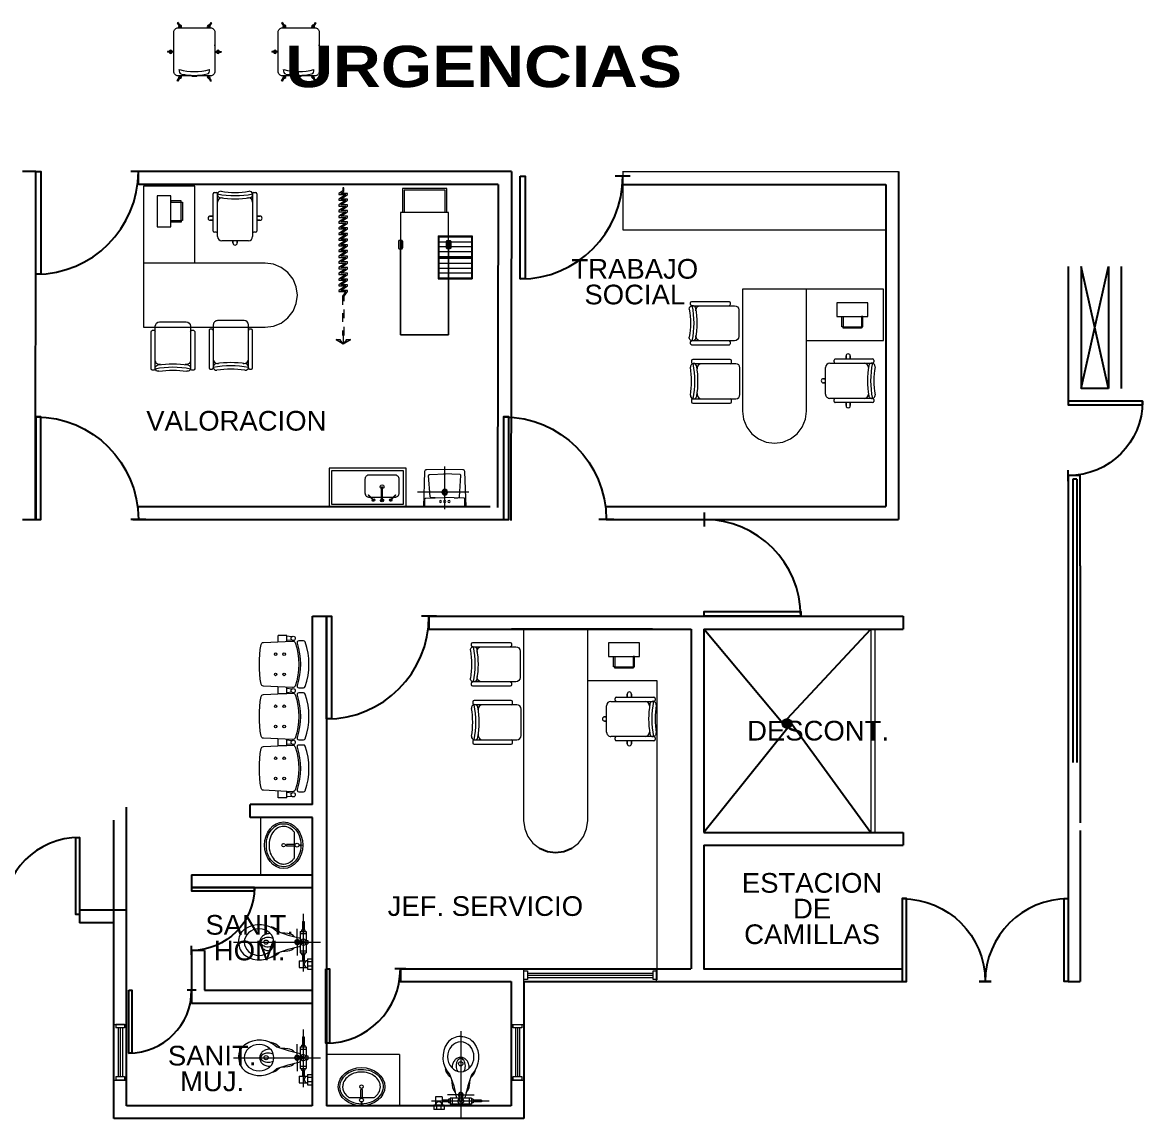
# Model space of a CAD drawing. Header units: millimetres. Extents: x 2523 to 2756, y 378 to 482.
# Drawn here: x 2621.93 to 2635.02, y 400.65 to 413.46 of the extents above; entities that cross this region are included whole.
import ezdxf

# ---------------------------------------------------------------- set-up
doc = ezdxf.new("R2010")
doc.units = ezdxf.units.MM
doc.linetypes.add('DASHED2', pattern=[0.375, 0.25, -0.125])
doc.layers.add('MOB', color=161, linetype='Continuous', lineweight=15)
doc.styles.get("Standard").update_dxf_attribs({"font": 'arial.ttf'})
doc.styles.add('TEXTOS', font='')
doc.styles.get('TEXTOS').set_extended_font_data('Arial Black')

# ---------------------------------------------------------------- blocks, each defined once
blk = doc.blocks.new('PTD')
at = {"color": 0, "linetype": 'ByBlock'}
blk.add_line((-0.073, 0), (0.073, 0), dxfattribs=at)
blk.add_lwpolyline([(1, 0), (0.95, 0), (0.95, 1), (1, 1)], close=True, dxfattribs=at)
blk.add_arc((1, 0), 1, 90, 180, dxfattribs=at)
blk = doc.blocks.new('A$C26B64B01')
for p, q in [((0, 0.816), (0, -0.203)), ((0.331, 0), (-0.344, 0)), ((-0.295, 0.05), (-0.295, -0.05)), ((-0.217, 0.05), (-0.295, 0.05)), ((-0.217, 0.05), (-0.217, -0.05)), ((-0.215, 0.01), (-0.215, -0.01)), ((-0.145, 0.01), (-0.215, 0.01)), ((0, 0.072), (-0.156, 0.072)), ((-0.145, 0.02), (-0.145, -0.02)), ((-0.125, 0.02), (-0.145, 0.02)), ((0.125, 0.035), (-0.125, 0.035)), ((-0.125, 0.035), (-0.125, -0.035)), ((-0.1, 0.035), (-0.1, -0.035)), ((0, 0.072), (0.156, 0.072)), ((0.1, 0.035), (0.1, -0.035)), ((0.125, 0.035), (0.125, -0.035)), ((0.145, 0.02), (0.125, 0.02)), ((0.145, 0.02), (0.145, -0.02)), ((0.243, 0.01), (0.145, 0.01)), ((0.243, 0.01), (0.243, -0.01)), ((-0.316, -0.05), (-0.316, -0.1)), ((-0.196, -0.05), (-0.316, -0.05)), ((-0.196, -0.1), (-0.316, -0.1)), ((-0.281, -0.1), (-0.281, -0.05)), ((-0.231, -0.1), (-0.231, -0.05)), ((-0.145, -0.01), (-0.215, -0.01)), ((-0.196, -0.05), (-0.196, -0.1)), ((-0.125, -0.02), (-0.145, -0.02)), ((-0.02, -0.035), (-0.125, -0.035)), ((-0.02, -0.035), (-0.02, -0.055)), ((0.02, -0.055), (-0.02, -0.055)), ((0, -0.035), (0, -0.035)), ((0.02, -0.035), (0.02, -0.055)), ((0.125, -0.035), (0.02, -0.035)), ((0.145, -0.02), (0.125, -0.02)), ((0.243, -0.01), (0.145, -0.01))]:
    blk.add_line(p, q)
for points in [[(0, 0.754, 0.235809), (-0.154, 0.682, 0.36145), (-0.127, 0.308), (-0.082, 0.178), (-0.052, 0.051, 0.080035), (-0.045, 0.035, 0.080035)], [(0, 0.754, -0.235809), (0.154, 0.682, -0.36145), (0.127, 0.308), (0.082, 0.178), (0.052, 0.051, -0.080035), (0.045, 0.035, -0.080035)], [(-0.117, 0.275, -0.178301), (-0.178, 0.376, -4.20224)], [(0.117, 0.275, 0.178301), (0.178, 0.376, 4.20224)], [(-0.11, 0.252), (-0.102, 0.181, 0.177649), (-0.064, 0.101)], [(0.064, 0.101, 0.17766), (0.102, 0.181), (0.11, 0.252)]]:
    blk.add_lwpolyline(points, format="xyb")
at = {"color": 0}
for points in [[(0, 0.51, 0.11515), (-0.038, 0.502, 0.103903), (-0.071, 0.476, 0.091154), (-0.093, 0.438, 0.094525), (-0.101, 0.385, 0.083816)], [(-0.001, 0.497, 0.148569), (-0.02, 0.491, 0.107103), (-0.038, 0.472, 0.07594), (-0.05, 0.445, 0.0628), (-0.054, 0.41, 0.0628), (-0.049, 0.375, 0.07594), (-0.038, 0.349, 0.00193), (-0.037, 0.348, 0.00193)], [(0.038, 0.348, 0.003418), (0.038, 0.349, 0.07594), (0.05, 0.376, 0.0628), (0.054, 0.411, 0.0628), (0.049, 0.445, 0.07594), (0.038, 0.472, 0.107103), (0.019, 0.492, 0.148569), (-0.001, 0.497)], [(0.1, 0.384, 0.094891), (0.092, 0.437, 0.091154), (0.071, 0.475, 0.103903), (0.037, 0.501, 0.11515), (0, 0.51, 0.11515)]]:
    blk.add_lwpolyline(points, format="xyb", dxfattribs=at)
blk.add_lwpolyline([(-0.015, 0), (-0.015, 0.072), (0.015, 0.072), (0.015, 0)], close=True)
blk.add_circle((0, 0.435), 0.025, dxfattribs=at)
for centre, radius, start, end in [((0, 0), 0.035, 116.0026, 63.9974), ((0, 0.072), 0.0291, 301.7744, 238.2256), ((0, 0.072), 0.0233, 311.1642, 228.8358), ((0, 0), 0.015, 180, 0), ((-0.256, -0.05), 0.039, 0, 180)]:
    blk.add_arc(centre, radius, start, end)
at = {"extrusion": (0, 0, -1)}
blk.add_ellipse((0, 0.517), major_axis=(0, 0.174), ratio=0.88657, dxfattribs=at)
blk = doc.blocks.new('OBEXPROV')
blk.add_blockref('A$C26B64B01', (0, 0))
blk = doc.blocks.new('CIRUGIA opc7$0$VERTEDERO')
for p, q in [((-0.049, -0.062), (0.01, -0.003)), ((-0.049, -0.051), (0, -0.003)), ((-0.047, -0.038), (-0.014, -0.005)), ((-0.046, -0.071), (0.019, -0.006)), ((-0.042, -0.078), (0.026, -0.01)), ((-0.038, -0.085), (0.033, -0.014)), ((-0.032, -0.09), (0.038, -0.02)), ((-0.026, -0.095), (0.043, -0.026)), ((-0.018, -0.099), (0.047, -0.034)), ((-0.01, -0.102), (0.05, -0.042)), ((0.001, -0.103), (0.051, -0.052)), ((0.013, -0.101), (0.049, -0.065))]:
    blk.add_line(p, q)
blk.add_circle((0, -0.053), 0.0526)
blk = doc.blocks.new('TCIMPG')
for points in [[(-0.18, 0), (0.18, 0), (0.18, -0.16), (-0.18, -0.16)], [(-0.124, -0.16), (-0.108, -0.16), (-0.108, -0.28), (-0.124, -0.28)], [(0.124, -0.16), (0.108, -0.16), (0.108, -0.28), (0.124, -0.28)], [(-0.108, -0.296), (0.108, -0.296), (0.108, -0.28), (-0.108, -0.28)]]:
    blk.add_lwpolyline(points, close=True)
blk = doc.blocks.new('MASGRTTCB')
at = {"linetype": 'Continuous', "ltscale": 0.01}
for p, q in [((-0.255, 0.14), (-0.255, 0.576)), ((-0.24, 0.591), (-0.22, 0.591)), ((-0.205, 0.075), (-0.205, 0.576)), ((-0.155, 0.526), (-0.143, 0.526)), ((0.143, 0.526), (0.155, 0.526)), ((0.205, 0.576), (0.205, 0.075)), ((0.22, 0.591), (0.24, 0.591)), ((0.255, 0.576), (0.255, 0.14)), ((-0.255, 0.315), (-0.29, 0.315)), ((-0.29, 0.315), (-0.255, 0.315)), ((-0.255, 0.265), (-0.29, 0.265)), ((-0.29, 0.265), (-0.255, 0.265)), ((0.255, 0.315), (0.29, 0.315)), ((0.29, 0.315), (0.255, 0.315)), ((0.255, 0.265), (0.29, 0.265)), ((0.29, 0.265), (0.255, 0.265)), ((-0.22, 0.125), (-0.24, 0.125)), ((0.155, 0.025), (-0.155, 0.025)), ((-0.025, 0), (-0.025, 0.025)), ((-0.025, 0.025), (-0.025, 0)), ((0.025, 0), (0.025, 0.025)), ((0.025, 0.025), (0.025, 0)), ((0.24, 0.125), (0.22, 0.125))]:
    blk.add_line(p, q, dxfattribs=at)
for centre, radius, start, end in [((-0.24, 0.576), 0.015, 90, 180), ((-0.22, 0.576), 0.015, 0, 90), ((-0.169, 0.567), 0.0375, 80.6502, 260.6502), ((0, 1.591), 1.038, 258.5791, 281.4209), ((-0.155, 0.476), 0.05, 90, 180), ((0, 1.591), 1.075, 260.6502, 279.3498), ((0, 1.591), 1, 260.6502, 279.3498), ((0.155, 0.476), 0.05, 0, 90), ((0.169, 0.567), 0.0375, 279.3498, 99.3498), ((0.22, 0.576), 0.015, 90, 180), ((0.24, 0.576), 0.015, 0, 90), ((-0.29, 0.29), 0.025, 90, 270), ((0.29, 0.29), 0.025, 270, 90), ((-0.24, 0.14), 0.015, 180, 270), ((-0.22, 0.14), 0.015, 270, 0), ((0.22, 0.14), 0.015, 180, 270), ((0.24, 0.14), 0.015, 270, 0), ((-0.155, 0.075), 0.05, 180, 270), ((0.155, 0.075), 0.05, 270, 0), ((0, 0), 0.025, 180, 0)]:
    blk.add_arc(centre, radius, start, end, dxfattribs=at)
blk = doc.blocks.new('MASLLFAAPCB')
at = {"linetype": 'Continuous', "ltscale": 0.01}
for p, q in [((-0.255, 0.551), (-0.255, 0.115)), ((-0.22, 0.566), (-0.24, 0.566)), ((-0.205, 0.551), (-0.205, 0.05)), ((0.205, 0.05), (0.205, 0.551)), ((0.24, 0.566), (0.22, 0.566)), ((0.255, 0.115), (0.255, 0.551)), ((-0.143, 0.501), (-0.155, 0.501)), ((0.155, 0.501), (0.143, 0.501)), ((-0.24, 0.1), (-0.22, 0.1)), ((-0.155, 0), (0.155, 0)), ((0.22, 0.1), (0.24, 0.1))]:
    blk.add_line(p, q, dxfattribs=at)
for centre, radius, start, end in [((-0.24, 0.551), 0.015, 90, 180), ((-0.22, 0.551), 0.015, 0, 90), ((-0.169, 0.542), 0.0375, 80.6502, 260.6502), ((0, 1.566), 1.038, 258.5791, 281.4209), ((0, 1.566), 1, 260.6502, 279.3498), ((0.169, 0.542), 0.0375, 279.3498, 99.3498), ((0.22, 0.551), 0.015, 90, 180), ((0.24, 0.551), 0.015, 0, 90), ((-0.155, 0.451), 0.05, 90, 180), ((0, 1.566), 1.075, 260.6502, 279.3498), ((0.155, 0.451), 0.05, 0, 90), ((-0.24, 0.115), 0.015, 180, 270), ((-0.22, 0.115), 0.015, 270, 0), ((-0.155, 0.05), 0.05, 180, 270), ((0.155, 0.05), 0.05, 270, 0), ((0.22, 0.115), 0.015, 180, 270), ((0.24, 0.115), 0.015, 270, 0)]:
    blk.add_arc(centre, radius, start, end, dxfattribs=at)
blk = doc.blocks.new('OBLOVPROV')
for p, q in [((-0.029, -0.147), (-0.029, 0.147)), ((-0.02, 0.01), (-0.123, 0.01)), ((-0.123, 0.01), (-0.123, -0.01)), ((0.034, 0.002), (0.022, 0.002)), ((0.034, 0.003), (0.052, 0.003)), ((0.034, 0.003), (0.034, -0.003)), ((0.052, 0.003), (0.052, -0.003)), ((-0.02, -0.01), (-0.123, -0.01)), ((0.034, -0.002), (0.022, -0.002)), ((0.034, -0.003), (0.052, -0.003))]:
    blk.add_line(p, q)
for centre, radius in [((-0.156, 0), 0.0201), ((0, 0), 0.0225)]:
    blk.add_circle(centre, radius)
blk.add_ellipse((-0.156, 0), major_axis=(0, -0.272), ratio=0.819853)
for points, knots in [([(-0.156, -0.252), (-0.115, -0.252), (-0.074, -0.236), (0.012, -0.161), (0.046, -0.083), (0.047, 0.078), (0.014, 0.157), (-0.088, 0.25), (-0.156, 0.264), (-0.276, 0.218), (-0.328, 0.157), (-0.369, 0.005), (-0.358, -0.083), (-0.283, -0.213), (-0.22, -0.251), (-0.157, -0.252), (-0.157, -0.252), (-0.156, -0.252)], [0, 0, 0, 0, 0.618492, 0.618492, 1.561273, 1.561273, 2.504054, 2.504054, 3.446834, 3.446834, 4.389615, 4.389615, 5.332396, 5.332396, 6.275177, 6.275177, 6.283185, 6.283185, 6.283185, 6.283185]), ([(-0.029, 0.147), (-0.036, 0.157), (-0.044, 0.167), (-0.092, 0.214), (-0.143, 0.228), (-0.236, 0.205), (-0.282, 0.163), (-0.332, 0.046), (-0.334, -0.03), (-0.291, -0.153), (-0.246, -0.197), (-0.185, -0.218), (-0.171, -0.221), (-0.156, -0.221), (-0.12, -0.221), (-0.082, -0.205), (-0.044, -0.166), (-0.036, -0.157), (-0.029, -0.147)], [2.275413, 2.275413, 2.275413, 2.275413, 2.459386, 2.459386, 3.347615, 3.347615, 4.235843, 4.235843, 5.124072, 5.124072, 6.0123, 6.0123, 6.283185, 6.283185, 6.283185, 6.966114, 6.966114, 7.149504, 7.149504, 7.149504, 7.149504])]:
    blk.add_open_spline(points, degree=3, knots=knots)
blk = doc.blocks.new('MSBT3LPROV')
for p, q in [((-0.269, 0.32), (-0.337, 0.32)), ((-0.337, 0.32), (-0.337, 0.22)), ((-0.322, 0.379), (-0.329, 0.32)), ((-0.284, 0.379), (-0.278, 0.32)), ((0.343, 0.32), (0.269, 0.32)), ((0.339, 0.32), (0.271, 0.32)), ((0.289, 0.379), (0.283, 0.32)), ((0.327, 0.379), (0.334, 0.32)), ((0.343, 0.32), (0.343, 0.22)), ((0.951, 0.32), (0.877, 0.32)), ((0.947, 0.32), (0.879, 0.32)), ((0.894, 0.379), (0.888, 0.32)), ((0.932, 0.379), (0.938, 0.32)), ((0.951, 0.32), (0.951, 0.22)), ((1.559, 0.32), (1.485, 0.32)), ((1.505, 0.379), (1.499, 0.32)), ((1.544, 0.379), (1.55, 0.32)), ((1.559, 0.32), (1.559, 0.22)), ((-0.265, 0.22), (-0.337, 0.22)), ((0.343, 0.22), (0.265, 0.22)), ((0.343, 0.22), (0.286, 0.22)), ((0.951, 0.22), (0.873, 0.22)), ((0.951, 0.22), (0.894, 0.22)), ((1.559, 0.22), (1.481, 0.22))]:
    blk.add_line(p, q)
for points in [[(-0.273, 0.492), (-0.273, 0.46, 0.522832), (-0.246, 0.441, -0.1593), (0.246, 0.441, 0.522832), (0.273, 0.46), (0.273, 0.517, 0.306573), (0.261, 0.535, 0.171837), (-0.261, 0.535, 0.306573), (-0.273, 0.517), (-0.273, 0.474)], [(0.335, 0.492), (0.335, 0.46, 0.522832), (0.362, 0.441, -0.1593), (0.854, 0.441, 0.522832), (0.881, 0.46), (0.881, 0.517, 0.306573), (0.869, 0.535, 0.171837), (0.347, 0.535, 0.306573), (0.335, 0.517), (0.335, 0.474)], [(0.943, 0.492), (0.943, 0.46, 0.522832), (0.97, 0.441, -0.1593), (1.463, 0.441, 0.522832), (1.489, 0.46), (1.489, 0.517, 0.306573), (1.477, 0.535, 0.171837), (0.955, 0.535, 0.306573), (0.943, 0.517), (0.943, 0.474)]]:
    blk.add_lwpolyline(points, format="xyb")
for points in [[(0.255, 0.048, -0.346546), (0.231, 0.019, -0.08397), (-0.231, 0.019, -0.346546), (-0.255, 0.048), (-0.272, 0.387, -0.318973), (-0.254, 0.417, -0.171442), (0.254, 0.417, -0.318973), (0.272, 0.387)], [(0.864, 0.048, -0.346546), (0.839, 0.019, -0.08397), (0.377, 0.019, -0.346546), (0.353, 0.048), (0.336, 0.387, -0.318973), (0.354, 0.417, -0.171442), (0.862, 0.417, -0.318973), (0.88, 0.387)], [(1.472, 0.048, -0.346546), (1.447, 0.019, -0.08397), (0.985, 0.019, -0.346546), (0.961, 0.048), (0.944, 0.387, -0.318973), (0.963, 0.417, -0.171442), (1.47, 0.417, -0.318973), (1.489, 0.387)]]:
    blk.add_lwpolyline(points, format="xyb", close=True)
for centre, radius in [((-0.303, 0.395), 0.025), ((0.308, 0.395), 0.025), ((0.913, 0.395), 0.025), ((1.524, 0.395), 0.025), ((-0.118, 0.29), 0.015), ((0.118, 0.29), 0.015), ((0.49, 0.29), 0.015), ((0.726, 0.29), 0.015), ((1.098, 0.29), 0.015), ((1.334, 0.29), 0.015), ((-0.118, 0.19), 0.015), ((0.118, 0.19), 0.015), ((0.49, 0.19), 0.015), ((0.726, 0.19), 0.015), ((1.098, 0.19), 0.015), ((1.334, 0.19), 0.015)]:
    blk.add_circle(centre, radius)
blk = doc.blocks.new('MMMEXUCB')
at = {"ltscale": 0.005}
for p, q in [((-1.43, 0.54), (-1.71, 0.54)), ((-1.71, 0.54), (-1.71, 0.02)), ((-1.43, 0.56), (-1.43, 0)), ((0, 0.56), (-1.43, 0.56)), ((-1.1053, 0.5712), (-1.10523, 0.57267)), ((-1.1053, 0.5512), (-1.1053, 0.5712)), ((-1.1053, 0.5712), (-1.1053, 0.5712)), ((-1.10523, 0.54973), (-1.1053, 0.5512)), ((-1.10523, 0.57267), (-1.10501, 0.57412)), ((-1.10501, 0.54828), (-1.10523, 0.54973)), ((-1.10501, 0.57412), (-1.10466, 0.57554)), ((-1.10466, 0.54686), (-1.10501, 0.54828)), ((-1.10466, 0.57554), (-1.10416, 0.57693)), ((-1.10416, 0.54547), (-1.10466, 0.54686)), ((-1.0062, 0.5762), (-1.1045, 0.5762)), ((-1.0062, 0.5462), (-1.1045, 0.5462)), ((-1.10416, 0.57693), (-1.10353, 0.57825)), ((-1.10353, 0.54415), (-1.10416, 0.54547)), ((-1.10353, 0.57825), (-1.10278, 0.57951)), ((-1.10278, 0.54289), (-1.10353, 0.54415)), ((-1.10278, 0.57951), (-1.1019, 0.58069)), ((-1.1019, 0.54171), (-1.10278, 0.54289)), ((-1.1019, 0.58069), (-1.10092, 0.58178)), ((-1.10092, 0.54062), (-1.1019, 0.54171)), ((-1.10092, 0.58178), (-1.1009, 0.5818)), ((-1.1009, 0.5406), (-1.10092, 0.54062)), ((-1.1009, 0.5818), (-1.10088, 0.58182)), ((-1.10088, 0.54058), (-1.1009, 0.5406)), ((-1.10088, 0.58182), (-1.09979, 0.58281)), ((-1.09979, 0.53959), (-1.10088, 0.54058)), ((-1.09979, 0.58281), (-1.09861, 0.58368)), ((-1.09861, 0.53872), (-1.09979, 0.53959)), ((-1.09861, 0.58368), (-1.09735, 0.58443)), ((-1.09735, 0.53797), (-1.09861, 0.53872)), ((-1.09735, 0.58443), (-1.09602, 0.58506)), ((-1.09602, 0.53734), (-1.09735, 0.53797)), ((-1.09602, 0.58506), (-1.09464, 0.58556)), ((-1.09464, 0.53684), (-1.09602, 0.53734)), ((-1.09464, 0.58556), (-1.09322, 0.58591)), ((-1.09322, 0.53649), (-1.09464, 0.53684)), ((-1.09322, 0.58591), (-1.09176, 0.58613)), ((-1.09176, 0.53627), (-1.09322, 0.53649)), ((-1.09176, 0.58613), (-1.0903, 0.5862)), ((-1.0903, 0.5362), (-1.09176, 0.53627)), ((-1.0903, 0.5862), (-1.0203, 0.5862)), ((-1.0203, 0.5362), (-1.0903, 0.5362)), ((-1.0203, 0.5862), (-1.01884, 0.58613)), ((-1.01884, 0.53627), (-1.0203, 0.5362)), ((-1.01884, 0.58613), (-1.01738, 0.58591)), ((-1.01738, 0.53649), (-1.01884, 0.53627)), ((-1.01738, 0.58591), (-1.01596, 0.58556)), ((-1.01596, 0.53684), (-1.01738, 0.53649)), ((-1.01596, 0.58556), (-1.01458, 0.58506)), ((-1.01458, 0.53734), (-1.01596, 0.53684)), ((-1.01458, 0.58506), (-1.01325, 0.58443)), ((-1.01325, 0.53797), (-1.01458, 0.53734)), ((-1.01325, 0.58443), (-1.01199, 0.58368)), ((-1.01199, 0.53872), (-1.01325, 0.53797)), ((-1.01199, 0.58368), (-1.01081, 0.58281)), ((-1.01081, 0.53959), (-1.01199, 0.53872)), ((-1.01081, 0.58281), (-1.00972, 0.58182)), ((-1.00972, 0.54058), (-1.01081, 0.53959)), ((-1.00972, 0.58182), (-1.0097, 0.5818)), ((-1.0097, 0.5406), (-1.00972, 0.54058)), ((-1.0097, 0.5818), (-1.00968, 0.58178)), ((-1.00968, 0.54062), (-1.0097, 0.5406)), ((-1.00968, 0.58178), (-1.0087, 0.58069)), ((-1.0087, 0.54171), (-1.00968, 0.54062)), ((-1.0087, 0.58069), (-1.00782, 0.57951)), ((-1.00782, 0.54289), (-1.0087, 0.54171)), ((-1.00782, 0.57951), (-1.00707, 0.57825)), ((-1.00707, 0.54415), (-1.00782, 0.54289)), ((-1.00707, 0.57825), (-1.00644, 0.57693)), ((-1.00644, 0.54547), (-1.00707, 0.54415)), ((-1.00644, 0.57693), (-1.00594, 0.57554)), ((-1.00594, 0.54686), (-1.00644, 0.54547)), ((-1.00594, 0.57554), (-1.00559, 0.57412)), ((-1.00559, 0.54828), (-1.00594, 0.54686)), ((-1.00559, 0.57412), (-1.00537, 0.57267)), ((-1.00537, 0.54973), (-1.00559, 0.54828)), ((-1.00537, 0.57267), (-1.0053, 0.5712)), ((-1.0053, 0.5512), (-1.00537, 0.54973)), ((-1.0053, 0.5712), (-1.0053, 0.5512)), ((-1.0053, 0.56), (0, 0.56)), ((0, 0), (0, 0.56)), ((0, 0.56), (0, 0)), ((-1.43, 0.52), (-1.69, 0.52)), ((-1.69, 0.52), (-1.69, 0.04)), ((-1.71, 0.02), (-1.43, 0.02)), ((-1.69, 0.04), (-1.43, 0.04)), ((-1.43, 0), (0, 0)), ((-1.10523, 0.01027), (-1.1053, 0.0088)), ((-1.1053, 0.0088), (-1.1053, -0.0112)), ((-1.10501, 0.01172), (-1.10523, 0.01027)), ((-1.10466, 0.01314), (-1.10501, 0.01172)), ((-1.10416, 0.01453), (-1.10466, 0.01314)), ((-1.0062, 0.0138), (-1.1045, 0.0138)), ((-1.10353, 0.01585), (-1.10416, 0.01453)), ((-1.10278, 0.01711), (-1.10353, 0.01585)), ((-1.1019, 0.01829), (-1.10278, 0.01711)), ((-1.10092, 0.01938), (-1.1019, 0.01829)), ((-1.1009, 0.0194), (-1.10092, 0.01938)), ((-1.10088, 0.01942), (-1.1009, 0.0194)), ((-1.09979, 0.02041), (-1.10088, 0.01942)), ((-1.09861, 0.02128), (-1.09979, 0.02041)), ((-1.09735, 0.02203), (-1.09861, 0.02128)), ((-1.09602, 0.02266), (-1.09735, 0.02203)), ((-1.09464, 0.02316), (-1.09602, 0.02266)), ((-1.09322, 0.02351), (-1.09464, 0.02316)), ((-1.09176, 0.02373), (-1.09322, 0.02351)), ((-1.0903, 0.0238), (-1.09176, 0.02373)), ((-1.0203, 0.0238), (-1.0903, 0.0238)), ((-1.01884, 0.02373), (-1.0203, 0.0238)), ((-1.01738, 0.02351), (-1.01884, 0.02373)), ((-1.01596, 0.02316), (-1.01738, 0.02351)), ((-1.01458, 0.02266), (-1.01596, 0.02316)), ((-1.01325, 0.02203), (-1.01458, 0.02266)), ((-1.01199, 0.02128), (-1.01325, 0.02203)), ((-1.01081, 0.02041), (-1.01199, 0.02128)), ((-1.00972, 0.01942), (-1.01081, 0.02041)), ((-1.0097, 0.0194), (-1.00972, 0.01942)), ((-1.00968, 0.01938), (-1.0097, 0.0194)), ((-1.0087, 0.01829), (-1.00968, 0.01938)), ((-1.00782, 0.01711), (-1.0087, 0.01829)), ((-1.00707, 0.01585), (-1.00782, 0.01711)), ((-1.00644, 0.01453), (-1.00707, 0.01585)), ((-1.00594, 0.01314), (-1.00644, 0.01453)), ((-1.00559, 0.01172), (-1.00594, 0.01314)), ((-1.00537, 0.01027), (-1.00559, 0.01172)), ((-1.0053, 0.0088), (-1.00537, 0.01027)), ((-1.0053, -0.0112), (-1.0053, 0.0088)), ((0, 0), (-1.0053, 0)), ((-1.1053, -0.0112), (-1.10523, -0.01267)), ((-1.1053, -0.0112), (-1.1053, -0.0112)), ((-1.10523, -0.01267), (-1.10501, -0.01412)), ((-1.10501, -0.01412), (-1.10466, -0.01554)), ((-1.10466, -0.01554), (-1.10416, -0.01693)), ((-1.0062, -0.0162), (-1.1045, -0.0162)), ((-1.10416, -0.01693), (-1.10353, -0.01825)), ((-1.10353, -0.01825), (-1.10278, -0.01951)), ((-1.10278, -0.01951), (-1.1019, -0.02069)), ((-1.1019, -0.02069), (-1.10092, -0.02178)), ((-1.10092, -0.02178), (-1.1009, -0.0218)), ((-1.1009, -0.0218), (-1.10088, -0.02182)), ((-1.10088, -0.02182), (-1.09979, -0.02281)), ((-1.09979, -0.02281), (-1.09861, -0.02368)), ((-1.09861, -0.02368), (-1.09735, -0.02443)), ((-1.09735, -0.02443), (-1.09602, -0.02506)), ((-1.09602, -0.02506), (-1.09464, -0.02556)), ((-1.09464, -0.02556), (-1.09322, -0.02591)), ((-1.09322, -0.02591), (-1.09176, -0.02613)), ((-1.09176, -0.02613), (-1.0903, -0.0262)), ((-1.0903, -0.0262), (-1.0203, -0.0262)), ((-1.0203, -0.0262), (-1.01884, -0.02613)), ((-1.01884, -0.02613), (-1.01738, -0.02591)), ((-1.01738, -0.02591), (-1.01596, -0.02556)), ((-1.01596, -0.02556), (-1.01458, -0.02506)), ((-1.01458, -0.02506), (-1.01325, -0.02443)), ((-1.01325, -0.02443), (-1.01199, -0.02368)), ((-1.01199, -0.02368), (-1.01081, -0.02281)), ((-1.01081, -0.02281), (-1.00972, -0.02182)), ((-1.00972, -0.02182), (-1.0097, -0.0218)), ((-1.0097, -0.0218), (-1.00968, -0.02178)), ((-1.00968, -0.02178), (-1.0087, -0.02069)), ((-1.0087, -0.02069), (-1.00782, -0.01951)), ((-1.00782, -0.01951), (-1.00707, -0.01825)), ((-1.00707, -0.01825), (-1.00644, -0.01693)), ((-1.00644, -0.01693), (-1.00594, -0.01554)), ((-1.00594, -0.01554), (-1.00559, -0.01412)), ((-1.00559, -0.01412), (-1.00537, -0.01267)), ((-1.00537, -0.01267), (-1.0053, -0.0112))]:
    blk.add_line(p, q, dxfattribs=at)
blk.add_lwpolyline([(-1.1053, 0.56), (-1.43, 0.56), (-1.43, 0), (-1.1053, 0)], dxfattribs=at)
blk = doc.blocks.new('MME2PELDCBCB')
at = {"linetype": 'Continuous'}
for p, q in [((0, 0.4), (0.5, 0.4)), ((0, 0), (0, 0.4)), ((0.25, 0), (0.25, 0.4)), ((0.5, 0), (0.5, 0.4)), ((0.01, 0.01), (0.01, 0.39)), ((0.01, 0.39), (0.24, 0.39)), ((0.24, 0.01), (0.24, 0.39)), ((0.26, 0.39), (0.49, 0.39)), ((0.26, 0.01), (0.26, 0.39)), ((0.49, 0.01), (0.49, 0.39)), ((0, 0), (0.5, 0)), ((0.01, 0.01), (0.24, 0.01)), ((0.26, 0.01), (0.49, 0.01))]:
    blk.add_line(p, q, dxfattribs=at)
for p, q in [((0.06875, 0.01), (0.06875, 0.39)), ((0.125, 0.01), (0.125, 0.39)), ((0.18125, 0.01), (0.18125, 0.39)), ((0.31875, 0.01), (0.31875, 0.39)), ((0.375, 0.01), (0.375, 0.39)), ((0.43125, 0.01), (0.43125, 0.39))]:
    blk.add_line(p, q)
blk = doc.blocks.new('AXLAVABOPL90CB')
at = {"linetype": 'Continuous'}
for p, q in [((0.071, -0.072), (0.008, -0.136)), ((0.075, -0.077), (0.012, -0.14)), ((0.176, -0.068), (0.164, -0.068)), ((0.164, -0.068), (0.164, -0.23)), ((0.176, -0.068), (0.176, -0.23)), ((0.265, -0.077), (0.328, -0.14)), ((0.269, -0.072), (0.332, -0.136)), ((0.332, -0.136), (0.328, -0.14))]:
    blk.add_line(p, q, dxfattribs=at)
for p, q in [((0.071, -0.072), (0.075, -0.077)), ((0.265, -0.077), (0.269, -0.072)), ((0.008, -0.136), (0.012, -0.14)), ((0.164, -0.23), (0.176, -0.23))]:
    blk.add_line(p, q)
for points in [[(-0.45, -0.45), (-0.45, 0), (0.45, 0), (0.45, -0.45)], [(-0.42, -0.42), (-0.42, -0.03), (0.42, -0.03), (0.42, -0.42)]]:
    blk.add_lwpolyline(points, close=True)
blk.add_lwpolyline([(-0.03, -0.32), (-0.03, -0.16, -0.414214), (0.02, -0.11), (0.32, -0.11, -0.414214), (0.37, -0.16), (0.37, -0.32, -0.414214), (0.32, -0.37), (0.02, -0.37, -0.414214)], format="xyb", close=True)
for centre, radius, start, end in [((0.07, -0.077), 0.0144, 237.0738, 213.0244), ((0.17, -0.074), 0.018, 289.4712, 250.5288), ((0.27, -0.077), 0.0144, 326.9756, 302.9262)]:
    blk.add_arc(centre, radius, start, end, dxfattribs=at)
blk.add_arc((0.17, -0.233), 0.0222, 106.6268, 75.2254)
blk = doc.blocks.new('OBLVSMPROV')
for points in [[(-0.001, -0.266), (-0.211, -0.262, -0.448672), (-0.235, -0.243), (-0.25, 0.169, -0.425069), (-0.25, 0.169), (0, 0.169)], [(-0.234, 0.169), (-0.234, 0.079, 0.440685), (-0.223, 0.069), (0, 0.063)], [(0, 0.169), (0.25, 0.169, -0.425069), (0.25, 0.169), (0.235, -0.243, -0.448672), (0.211, -0.262), (0.001, -0.266)], [(0.234, 0.169), (0.234, 0.079, -0.440685), (0.223, 0.069), (0, 0.063)], [(-0.111, 0.066), (-0.152, 0.064, 0.229331), (-0.172, 0.053), (-0.188, -0.195, 0.498504), (-0.175, -0.206), (0.01, -0.213)], [(0.111, 0.066), (0.152, 0.064, -0.229331), (0.172, 0.053), (0.188, -0.195, -0.498504), (0.175, -0.206), (-0.01, -0.213)]]:
    blk.add_lwpolyline(points, format="xyb")
for points in [[(0, 0.2), (0, -0.302)], [(0.282, 0), (-0.319, 0)]]:
    blk.add_lwpolyline(points)
for centre, radius in [((-0.05, 0.109), 0.0129), ((0, 0), 0.0328), ((0, 0), 0.0208), ((0, 0.109), 0.0129), ((0.05, 0.109), 0.0129)]:
    blk.add_circle(centre, radius)
blk = doc.blocks.new('A$C03242558')
at = {"linetype": 'DASHED2', "ltscale": 0.1}
for p, q in [((0.033, 1.758), (0.113, 1.758)), ((0.033, 1.745), (0.033, 1.758)), ((0.113, 1.691), (0.033, 1.745)), ((0.053, 1.745), (0.133, 1.691)), ((0.133, 1.745), (0.053, 1.745)), ((0.076, 1.825), (0.09, 1.825)), ((0.076, 1.782), (0.076, 1.825)), ((0.113, 1.758), (0.076, 1.782)), ((0.09, 1.825), (0.09, 1.787)), ((0.09, 1.787), (0.133, 1.758)), ((0.133, 1.758), (0.133, 1.745)), ((0.033, 1.691), (0.113, 1.691)), ((0.033, 1.678), (0.033, 1.691)), ((0.113, 1.625), (0.033, 1.678)), ((0.033, 1.625), (0.113, 1.625)), ((0.033, 1.611), (0.033, 1.625)), ((0.113, 1.558), (0.033, 1.611)), ((0.053, 1.678), (0.133, 1.625)), ((0.133, 1.678), (0.053, 1.678)), ((0.053, 1.611), (0.133, 1.558)), ((0.133, 1.611), (0.053, 1.611)), ((0.133, 1.691), (0.133, 1.678)), ((0.133, 1.625), (0.133, 1.611)), ((0.033, 1.558), (0.113, 1.558)), ((0.033, 1.545), (0.033, 1.558)), ((0.113, 1.491), (0.033, 1.545)), ((0.033, 1.491), (0.113, 1.491)), ((0.033, 1.478), (0.033, 1.491)), ((0.113, 1.425), (0.033, 1.478)), ((0.053, 1.545), (0.133, 1.491)), ((0.133, 1.545), (0.053, 1.545)), ((0.053, 1.478), (0.133, 1.425)), ((0.133, 1.478), (0.053, 1.478)), ((0.133, 1.558), (0.133, 1.545)), ((0.133, 1.545), (0.133, 1.545)), ((0.133, 1.545), (0.133, 1.545)), ((0.133, 1.491), (0.133, 1.478)), ((0.033, 1.425), (0.113, 1.425)), ((0.033, 1.411), (0.033, 1.425)), ((0.113, 1.358), (0.033, 1.411)), ((0.033, 1.358), (0.113, 1.358)), ((0.033, 1.345), (0.033, 1.358)), ((0.113, 1.291), (0.033, 1.345)), ((0.053, 1.411), (0.133, 1.358)), ((0.133, 1.411), (0.053, 1.411)), ((0.053, 1.345), (0.133, 1.291)), ((0.133, 1.345), (0.053, 1.345)), ((0.133, 1.425), (0.133, 1.411)), ((0.133, 1.411), (0.133, 1.411)), ((0.133, 1.411), (0.133, 1.411)), ((0.133, 1.358), (0.133, 1.345)), ((0.033, 1.291), (0.113, 1.291)), ((0.033, 1.278), (0.033, 1.291)), ((0.113, 1.225), (0.033, 1.278)), ((0.033, 1.225), (0.113, 1.225)), ((0.033, 1.211), (0.033, 1.225)), ((0.113, 1.158), (0.033, 1.211)), ((0.053, 1.278), (0.133, 1.225)), ((0.133, 1.278), (0.053, 1.278)), ((0.053, 1.211), (0.133, 1.158)), ((0.133, 1.211), (0.053, 1.211)), ((0.133, 1.291), (0.133, 1.278)), ((0.133, 1.278), (0.133, 1.278)), ((0.133, 1.278), (0.133, 1.278)), ((0.133, 1.225), (0.133, 1.211)), ((0.033, 1.158), (0.113, 1.158)), ((0.033, 1.145), (0.033, 1.158)), ((0.113, 1.091), (0.033, 1.145)), ((0.033, 1.091), (0.113, 1.091)), ((0.033, 1.078), (0.033, 1.091)), ((0.113, 1.025), (0.033, 1.078)), ((0.053, 1.145), (0.133, 1.091)), ((0.133, 1.145), (0.053, 1.145)), ((0.053, 1.078), (0.133, 1.025)), ((0.133, 1.078), (0.053, 1.078)), ((0.133, 1.158), (0.133, 1.145)), ((0.133, 1.145), (0.133, 1.145)), ((0.133, 1.145), (0.133, 1.145)), ((0.133, 1.091), (0.133, 1.078)), ((0.133, 1.078), (0.133, 1.078)), ((0.133, 1.078), (0.133, 1.078)), ((0.033, 1.025), (0.113, 1.025)), ((0.033, 1.011), (0.033, 1.025)), ((0.113, 0.958), (0.033, 1.011)), ((0.033, 0.958), (0.113, 0.958)), ((0.033, 0.945), (0.033, 0.958)), ((0.113, 0.891), (0.033, 0.945)), ((0.053, 1.011), (0.133, 0.958)), ((0.133, 1.011), (0.053, 1.011)), ((0.053, 0.945), (0.133, 0.891)), ((0.133, 0.945), (0.053, 0.945)), ((0.133, 1.025), (0.133, 1.011)), ((0.133, 1.011), (0.133, 1.011)), ((0.133, 1.011), (0.133, 1.011)), ((0.133, 0.958), (0.133, 0.945)), ((0.133, 0.945), (0.133, 0.945)), ((0.133, 0.945), (0.133, 0.945)), ((0.033, 0.891), (0.113, 0.891)), ((0.033, 0.878), (0.033, 0.891)), ((0.113, 0.825), (0.033, 0.878)), ((0.033, 0.825), (0.113, 0.825)), ((0.033, 0.811), (0.033, 0.825)), ((0.113, 0.758), (0.033, 0.811)), ((0.053, 0.878), (0.133, 0.825)), ((0.133, 0.878), (0.053, 0.878)), ((0.053, 0.811), (0.133, 0.758)), ((0.133, 0.811), (0.053, 0.811)), ((0.133, 0.891), (0.133, 0.878)), ((0.133, 0.825), (0.133, 0.811)), ((0.033, 0.758), (0.113, 0.758)), ((0.033, 0.745), (0.033, 0.758)), ((0.113, 0.691), (0.033, 0.745)), ((0.033, 0.691), (0.113, 0.691)), ((0.033, 0.678), (0.033, 0.691)), ((0.113, 0.625), (0.033, 0.678)), ((0.053, 0.745), (0.133, 0.691)), ((0.133, 0.745), (0.053, 0.745)), ((0.053, 0.678), (0.133, 0.625)), ((0.133, 0.678), (0.053, 0.678)), ((0.133, 0.758), (0.133, 0.745)), ((0.133, 0.691), (0.133, 0.678)), ((0.133, 0.678), (0.133, 0.678)), ((0.133, 0.678), (0.133, 0.678)), ((0.033, 0.625), (0.113, 0.625)), ((0.033, 0.611), (0.033, 0.625)), ((0.073, 0.558), (0.033, 0.611)), ((0.053, 0.611), (0.093, 0.558)), ((0.133, 0.611), (0.053, 0.611)), ((0.073, 0.1), (0.073, 0.558)), ((0.093, 0.558), (0.093, 0.1)), ((0.133, 0.625), (0.133, 0.611)), ((0, 0.052), (0.007, 0.048)), ((0.083, 0), (0, 0.052)), ((0, 0.048), (0.052, 0.048)), ((0.007, 0.048), (0, 0.048)), ((0.042, 0.052), (0.083, 0)), ((0.045, 0.048), (0.042, 0.052)), ((0.052, 0.048), (0.045, 0.048)), ((0.093, 0.1), (0.073, 0.1)), ((0.083, 0.1), (0.083, 0)), ((0.166, 0.052), (0.083, 0)), ((0.083, 0), (0.124, 0.052)), ((0.114, 0.048), (0.166, 0.048)), ((0.121, 0.048), (0.114, 0.048)), ((0.124, 0.052), (0.121, 0.048)), ((0.16, 0.048), (0.166, 0.052)), ((0.166, 0.048), (0.16, 0.048))]:
    blk.add_line(p, q, dxfattribs=at)
blk = doc.blocks.new('MASLLGSCCB')
at = {"color": 0}
for p, q in [((-0.191, 0.623), (-0.201, 0.618)), ((-0.201, 0.618), (-0.167, 0.56)), ((-0.191, 0.623), (-0.155, 0.56)), ((-0.027, 0.567), (-0.027, 0.554)), ((-0.027, 0.56), (-0.027, 0.56)), ((0.027, 0.567), (0.027, 0.554)), ((0.191, 0.623), (0.155, 0.56)), ((0.201, 0.618), (0.167, 0.56)), ((0.191, 0.623), (0.201, 0.618)), ((0.177, 0.492), (0.176, 0.486)), ((-0.313, 0.275), (-0.313, 0.285)), ((-0.24, 0.285), (-0.313, 0.285)), ((-0.24, 0.275), (-0.313, 0.275)), ((0.24, 0.285), (0.313, 0.285)), ((0.24, 0.275), (0.313, 0.275)), ((0.313, 0.275), (0.313, 0.285)), ((-0.201, -0.058), (-0.167, 0)), ((-0.191, -0.063), (-0.155, 0)), ((0.191, -0.063), (0.155, 0)), ((0.201, -0.058), (0.167, 0)), ((-0.191, -0.063), (-0.201, -0.058)), ((0.191, -0.063), (0.201, -0.058))]:
    blk.add_line(p, q, dxfattribs=at)
for p, q in [((-0.027, 0.567), (0.027, 0.567)), ((-0.177, 0.492), (-0.175, 0.486)), ((-0.24, 0.211), (-0.24, 0.2))]:
    blk.add_line(p, q)
blk.add_lwpolyline([(0.027, 0.56), (0.19, 0.56, -0.414214), (0.24, 0.51), (0.24, 0.05, -0.414214), (0.19, 0), (-0.19, 0, -0.414214), (-0.24, 0.05), (-0.24, 0.51, -0.414214), (-0.19, 0.56), (-0.027, 0.56)], format="xyb")
for centre, radius, start, end in [((-0.168, 0.573), 0.0183, 136.9721, 226.1036), ((-0.142, 0.503), 0.0369, 103.6075, 197.6654), ((-0.168, 0.573), 0.0183, 316.9721, 103.0201), ((0, -0.182), 0.737, 78.2075, 101.8324), ((0.168, 0.573), 0.0183, 76.9799, 223.0279), ((0.142, 0.503), 0.0369, 342.3745, 76.4323), ((0.168, 0.573), 0.0183, 313.8964, 43.0279), ((0, -0.139), 0.65, 74.3451, 105.6947), ((-0.277, 0.28), 0.0182, 17.1246, 162.9153), ((-0.277, 0.28), 0.0182, 197.1246, 342.9153), ((0.277, 0.28), 0.0182, 17.0847, 162.8754), ((0.277, 0.28), 0.0182, 197.0847, 342.8754), ((-0.168, -0.013), 0.0183, 133.8964, 223.0279), ((0.168, -0.013), 0.0183, 316.9721, 46.1036), ((-0.168, -0.013), 0.0183, 256.9799, 43.0279), ((0.168, -0.013), 0.0183, 136.9721, 283.0201)]:
    blk.add_arc(centre, radius, start, end, dxfattribs=at)
blk = doc.blocks.new('MAJDCSPROV')
blk.add_line((0.6, -0.9), (0, -0.9))
blk.add_lwpolyline([(0, -1.65), (1.425, -1.65), (1.522, -1.637), (1.612, -1.6), (1.69, -1.54), (1.75, -1.463), (1.787, -1.372), (1.8, -1.275), (1.787, -1.178), (1.75, -1.088), (1.69, -1.01), (1.612, -0.95), (1.522, -0.913), (1.425, -0.9), (0.6, -0.9), (0.6, 0), (0, 0)], close=True)

msp = doc.modelspace()

# ---------------------------------------------------------------- linework, layer by layer
for p, q in [((2622.0821, 411.7166), (2621.9261, 411.7166)), ((2622.0789, 407.6506), (2622.0821, 411.7169)), ((2627.6446, 411.7166), (2623.2821, 411.7166)), ((2627.6446, 411.7166), (2627.6377, 407.6397)), ((2632.1716, 411.7169), (2632.1716, 407.6506)), ((2627.4884, 411.5666), (2623.2821, 411.5666)), ((2627.4884, 411.5666), (2627.482, 407.7897)), ((2628.9466, 411.5669), (2632.0216, 411.5669)), ((2632.0216, 411.5669), (2632.0216, 407.8006)), ((2634.1541, 410.6078), (2634.1541, 409.0328)), ((2634.3041, 409.1828), (2634.6241, 410.6078)), ((2634.3041, 410.6078), (2634.3041, 409.1828)), ((2634.6241, 409.1828), (2634.3041, 410.6078)), ((2634.6241, 410.6078), (2634.6241, 409.1828)), ((2634.7741, 410.6078), (2634.7741, 409.1828)), ((2634.6241, 409.1828), (2634.3041, 409.1828)), ((2634.6241, 409.0328), (2634.1541, 409.0328)), ((2634.1541, 408.1628), (2634.1541, 407.1078)), ((2634.2916, 408.1628), (2634.1666, 408.1628)), ((2634.2916, 408.1628), (2634.2916, 407.1078)), ((2623.2821, 407.8006), (2627.3966, 407.8006)), ((2628.7523, 407.8006), (2632.0223, 407.8006)), ((2631.9781, 407.8006), (2632.0216, 407.8006)), ((2621.9261, 407.6506), (2622.0787, 407.6506)), ((2623.2182, 407.6506), (2627.5466, 407.6506)), ((2628.7523, 407.6506), (2632.1716, 407.6506)), ((2634.1541, 407.1078), (2634.1541, 402.2499)), ((2634.2928, 407.1078), (2634.2928, 404.1078)), ((2625.3199, 404.3197), (2625.3199, 406.5197)), ((2625.3199, 406.5197), (2625.4799, 406.5197)), ((2625.4799, 406.5197), (2625.4799, 400.7999)), ((2626.6799, 406.5197), (2632.2261, 406.5197)), ((2626.6799, 406.5197), (2626.6799, 406.3697)), ((2626.6799, 406.3697), (2629.7449, 406.3697)), ((2629.2949, 406.3697), (2627.6449, 406.3697)), ((2629.7449, 406.3697), (2629.7449, 402.3999)), ((2629.8949, 406.3697), (2629.8949, 403.9934)), ((2629.8949, 406.3697), (2632.2261, 406.3697)), ((2623.1449, 400.7999), (2623.1449, 404.2873)), ((2624.5891, 404.1697), (2624.5891, 404.3197)), ((2625.3199, 404.3197), (2624.5891, 404.3197)), ((2622.9949, 400.6499), (2622.9949, 404.1373)), ((2625.3199, 404.1697), (2624.5891, 404.1697)), ((2625.3199, 400.7999), (2625.3199, 404.1697)), ((2629.8949, 403.9934), (2632.2261, 403.9934)), ((2634.2928, 404.0182), (2634.2928, 402.2499)), ((2629.8949, 403.8434), (2629.8949, 402.3999)), ((2629.8949, 403.8434), (2632.2261, 403.8434)), ((2627.9737, 403.8097), (2628.0641, 403.7723)), ((2628.0641, 403.7723), (2628.1612, 403.7595)), ((2628.1612, 403.7595), (2628.2583, 403.7723)), ((2628.2583, 403.7723), (2628.3487, 403.8097)), ((2623.9047, 403.4999), (2625.3199, 403.4999)), ((2623.9047, 403.4999), (2623.9047, 403.3499)), ((2623.9047, 403.3499), (2625.3199, 403.3499)), ((2623.1449, 403.0873), (2622.5949, 403.0873)), ((2622.5949, 403.0873), (2622.5949, 402.9373)), ((2622.9949, 402.9373), (2622.5949, 402.9373)), ((2623.9047, 402.6155), (2623.9047, 401.9999)), ((2624.0547, 402.6155), (2623.9047, 402.6155)), ((2624.0547, 402.6155), (2624.0547, 402.1499)), ((2626.3453, 402.3999), (2629.7404, 402.3999)), ((2626.3453, 402.3999), (2626.3453, 402.2499)), ((2629.8904, 402.3999), (2632.2141, 402.3999)), ((2632.2141, 402.3999), (2632.2141, 402.2499)), ((2626.3323, 402.2499), (2627.6403, 402.2499)), ((2627.6403, 402.2499), (2627.6403, 400.7999)), ((2627.7903, 402.2499), (2632.2141, 402.2499)), ((2627.7903, 402.2499), (2627.7903, 400.6499)), ((2634.1541, 402.2499), (2634.2928, 402.2499)), ((2624.0547, 402.1499), (2625.3199, 402.1499)), ((2623.9047, 401.9999), (2625.3199, 401.9999)), ((2625.3153, 400.7999), (2623.1449, 400.7999)), ((2627.6403, 400.7999), (2625.4799, 400.7999)), ((2627.7903, 400.6499), (2622.9949, 400.6499))]:
    msp.add_line(p, q)
at = {"lineweight": 15}
for p, q in [((2623.2821, 411.7166), (2623.2821, 411.5666)), ((2628.9444, 411.7169), (2632.1716, 411.7169)), ((2628.9466, 411.7166), (2628.9466, 411.5669)), ((2623.2821, 407.6506), (2623.2821, 407.8006)), ((2628.7523, 407.6506), (2628.7523, 407.8006)), ((2627.7903, 402.2499), (2627.7903, 402.3999)), ((2627.7903, 402.3749), (2627.8303, 402.3749)), ((2627.7903, 402.2749), (2627.7903, 402.3749)), ((2627.8303, 402.3749), (2627.8303, 402.2749)), ((2629.3004, 402.3749), (2629.3404, 402.3749)), ((2629.3004, 402.2749), (2629.3004, 402.3749)), ((2629.3404, 402.2499), (2629.3404, 402.3999)), ((2629.3404, 402.3749), (2629.3404, 402.2749)), ((2627.8303, 402.2749), (2627.7903, 402.2749)), ((2627.8303, 402.3499), (2629.3004, 402.3499)), ((2627.8303, 402.3249), (2629.3004, 402.3249)), ((2627.8303, 402.2999), (2629.3004, 402.2999)), ((2629.3404, 402.2749), (2629.3004, 402.2749)), ((2622.9949, 401.7499), (2623.1449, 401.7499)), ((2623.1199, 401.7499), (2623.0199, 401.7499)), ((2623.0199, 401.7499), (2623.0199, 401.7099)), ((2623.1199, 401.7499), (2623.1199, 401.7099)), ((2627.6403, 401.7499), (2627.7903, 401.7499)), ((2627.6653, 401.7099), (2627.6653, 401.7499)), ((2627.6653, 401.7499), (2627.7653, 401.7499)), ((2627.7653, 401.7499), (2627.7653, 401.7099)), ((2623.1199, 401.7099), (2623.0199, 401.7099)), ((2623.0449, 401.7099), (2623.0449, 401.1399)), ((2623.0699, 401.7099), (2623.0699, 401.1399)), ((2623.0949, 401.7099), (2623.0949, 401.1399)), ((2627.7653, 401.7099), (2627.6653, 401.7099)), ((2627.6903, 401.7099), (2627.6903, 401.1399)), ((2627.7153, 401.7099), (2627.7153, 401.1399)), ((2627.7403, 401.7099), (2627.7403, 401.1399)), ((2622.9949, 401.0999), (2623.1449, 401.0999)), ((2623.0199, 401.1399), (2623.1199, 401.1399)), ((2623.0199, 401.1399), (2623.0199, 401.0999)), ((2623.1199, 401.0999), (2623.0199, 401.0999)), ((2623.1199, 401.1399), (2623.1199, 401.0999)), ((2627.6403, 401.0999), (2627.7903, 401.0999)), ((2627.6653, 401.0999), (2627.6653, 401.1399)), ((2627.6653, 401.1399), (2627.7653, 401.1399)), ((2627.7653, 401.0999), (2627.6653, 401.0999)), ((2627.7653, 401.1399), (2627.7653, 401.0999))]:
    msp.add_line(p, q, dxfattribs=at)
at = {"color": 6}
for p, q in [((2634.2065, 408.1203), (2634.2065, 404.8115, -0.0098)), ((2634.2565, 408.1203), (2634.2065, 408.1203)), ((2634.2565, 408.1203), (2634.2565, 404.8115, -0.0098))]:
    msp.add_line(p, q, dxfattribs=at)
at = {"linetype": 'Continuous'}
for p, q in [((2630.8168, 405.2661), (2629.8949, 406.3697)), ((2630.8668, 405.3193), (2631.8449, 406.3697)), ((2630.9194, 405.2667), (2631.8449, 403.9934)), ((2630.877, 405.2171), (2629.8949, 403.9934))]:
    msp.add_line(p, q, dxfattribs=at)
for points in [[(2632.2261, 406.5197), (2632.2261, 406.3697)], [(2632.2261, 403.9934), (2632.2261, 403.8434)], [(2622.5949, 403.0873), (2622.5949, 402.9373)]]:
    msp.add_lwpolyline(points)
at = {"layer": 'MOB'}
for p, q in [((2628.9466, 411.5677), (2628.9466, 411.0339)), ((2628.9466, 411.0339), (2632.0216, 411.0339)), ((2627.7862, 406.3697), (2627.7862, 404.1345)), ((2628.5362, 404.9595), (2628.5362, 406.3697)), ((2631.8449, 406.3697), (2631.8449, 403.9934)), ((2631.8949, 406.3697), (2631.8949, 403.9934)), ((2628.5362, 405.7697), (2629.3449, 405.7697)), ((2629.3449, 405.7697), (2629.3449, 402.2697)), ((2628.5362, 404.1345), (2628.5362, 404.9595)), ((2624.7153, 403.4999), (2624.7153, 404.1697)), ((2627.7862, 404.1345), (2627.799, 404.0374)), ((2628.5234, 404.0374), (2628.5362, 404.1345)), ((2627.799, 404.0374), (2627.8364, 403.947)), ((2627.8364, 403.947), (2627.896, 403.8693)), ((2628.4264, 403.8693), (2628.486, 403.947)), ((2628.486, 403.947), (2628.5234, 404.0374)), ((2627.896, 403.8693), (2627.9737, 403.8097)), ((2628.3487, 403.8097), (2628.4264, 403.8693)), ((2626.3359, 401.3999), (2625.4799, 401.3999)), ((2626.3359, 401.3999), (2626.3359, 400.7999))]:
    msp.add_line(p, q, dxfattribs=at)

# ---------------------------------------------------------------- block references
at = {"extrusion": (0, 0, -1)}
for p, xscale, yscale, zscale, rotation in [((-2623.2821, 411.7166), -1.199999999999891, 1.200000000000045, 1.199999999999976, 180.0000537273396), ((-2628.9466, 411.6615), -1.199999999999891, 1.200000000000045, 1.199999999999976, 180.0000537273396), ((-2623.2821, 407.6506), 1.199999999999891, 1.199999999999891, 1.199999999999891, 359.9999462726604), ((-2628.7523, 407.6506), 1.199999999999891, 1.199999999999891, 1.199999999999891, 359.9999462726604), ((-2626.6799, 406.5197), -1.199999999999891, 1.200000000000045, 1.199999999999976, 180.0000537273396)]:
    msp.add_blockref('PTD', p, dxfattribs=dict(at, xscale=xscale, yscale=yscale, zscale=zscale, rotation=rotation))
at = {"color": 6}
for p, xscale, yscale, zscale, rotation in [((2634.1541, 408.1628), -0.8699999999998909, 0.8699999999998909, 0.8699999999998909, 270), ((2621.6944, 403.0352), 0.9004647547639336, 0.9004647547639336, 0.9004647547639336, 5.210271341546671e-05), ((2623.9047, 402.6155), -0.7344000000000506, 0.7344000000000506, 0.7343999999999844, 270), ((2633.1841, 402.2499), -0.9699999999997462, 0.9700000000000273, 0.9699999999999079, 5.210270023425778e-05), ((2633.1841, 402.2499), 0.9699999999997462, 0.9699999999997462, 0.9699999999997462, 359.9999478972863), ((2626.3453, 402.3999), 0.8700000000002506, 0.8700000000002506, 0.8700000000002506, 179.9999478972941), ((2623.9047, 402.1499), 0.7344000000002779, 0.7344000000002779, 0.7344000000002779, 180)]:
    msp.add_blockref('PTD', p, dxfattribs=dict(at, xscale=xscale, yscale=yscale, zscale=zscale, rotation=rotation))
at = {"color": 6, "extrusion": (0, 0, -1), "xscale": -1.130882066847133, "yscale": 1.130882066846951, "zscale": 1.13088206684696, "rotation": 90.00005210265196}
msp.add_blockref('PTD', (-2629.8963, 407.6506), dxfattribs=at)
at = {"linetype": 'Continuous', "rotation": 270}
msp.add_blockref('CIRUGIA opc7$0$VERTEDERO', (2630.9194, 405.2667), dxfattribs=at)
at = {"layer": 'MOB'}
for name, p, rotation in [('MASLLGSCCB', (2623.9368, 413.3959), 180), ('MASLLGSCCB', (2625.1569, 413.3959), 180), ('MMMEXUCB', (2626.349, 409.8074), 270), ('MME2PELDCBCB', (2626.7861, 410.9642), 270), ('MAJDCSPROV', (2631.995, 410.3431), 270), ('MASLLFAAPCB', (2624.3633, 409.9746), 180), ('MASGRTTCB', (2631.2914, 409.2712), 270), ('MASLLFAAPCB', (2630.3164, 409.2664), 90), ('MSBT3LPROV', (2624.6972, 405.9583), 270), ('MASLLFAAPCB', (2627.7575, 405.281), 90), ('MASGRTTCB', (2628.7326, 405.32), 270), ('OBEXPROV', (2625.2103, 402.7117), 90), ('OBEXPROV', (2625.2103, 401.3617), 90), ('OBLOVPROV', (2625.8916, 400.8666, 0), 270)]:
    msp.add_blockref(name, p, dxfattribs=dict(at, rotation=rotation))
for name, p in [('MAJDCSPROV', (2623.3411, 411.5463)), ('MASGRTTCB', (2624.4129, 410.8818)), ('OBLOVPROV', (2625.1369, 403.8446, 0)), ('OBEXPROV', (2627.0517, 400.8549))]:
    msp.add_blockref(name, p, dxfattribs=at)
at = {"layer": 'MOB', "xscale": -1}
for name, p, rotation in [('TCIMPG', (2623.5014, 411.251), 90), ('MASLLFAAPCB', (2630.3032, 409.9443), 90), ('MASLLFAAPCB', (2623.6854, 409.9614), 180), ('OBLVSMPROV', (2626.8644, 407.9694), 180), ('AXLAVABOPL90CB', (2625.9619, 407.8005), 180), ('MASLLFAAPCB', (2627.7444, 405.9589), 90)]:
    msp.add_blockref(name, p, dxfattribs=dict(at, rotation=rotation))
for name, p in [('A$C03242558', (2625.7609, 409.7027)), ('TCIMPG', (2631.6307, 410.1827)), ('TCIMPG', (2628.9608, 406.2093))]:
    msp.add_blockref(name, p, dxfattribs=at)

# ---------------------------------------------------------------- texts
at = {"ltscale": 3, "style": 'TEXTOS'}
msp.add_text('URGENCIAS', height=0.48341, rotation=360, dxfattribs=at).set_placement((2625.0004, 412.7027, -0.0098))
at = {"char_height": 0.23, "attachment_point": 2, "line_spacing_factor": 0.782609}
for s, insert in [('\\pi-0.8625,l0.8625,t0.8625;TRABAJO \\PSOCIAL', (2629.0868, 410.6947)), ('\\pi-0.8625,l0.8625,t0.8625;ESTACION \\PDE\\PCAMILLAS', (2631.1597, 403.5192)), ('\\pxi-3.75,l3.75,t3.75;JEF. SERVICIO', (2627.3391, 403.2484)), ('\\pxi-3.75,l3.75,t3.75;SANIT. \\PHOM.', (2624.584, 403.0288)), ('\\pi-0.8625,l0.8625,t0.8625;SANIT. \\PMUJ.', (2624.1448, 401.5004))]:
    msp.add_mtext(s, dxfattribs=dict(at, insert=insert))
at = {"char_height": 0.23}
for s, insert, width, attachment_point in [('VALORACION', (2625.481, 408.9193), 4.454021, 3), ('DESCONT.', (2630.3998, 405.2978), 1.965311, 1)]:
    msp.add_mtext(s, dxfattribs=dict(at, insert=insert, width=width, attachment_point=attachment_point))

doc.saveas('drawing.dxf')
